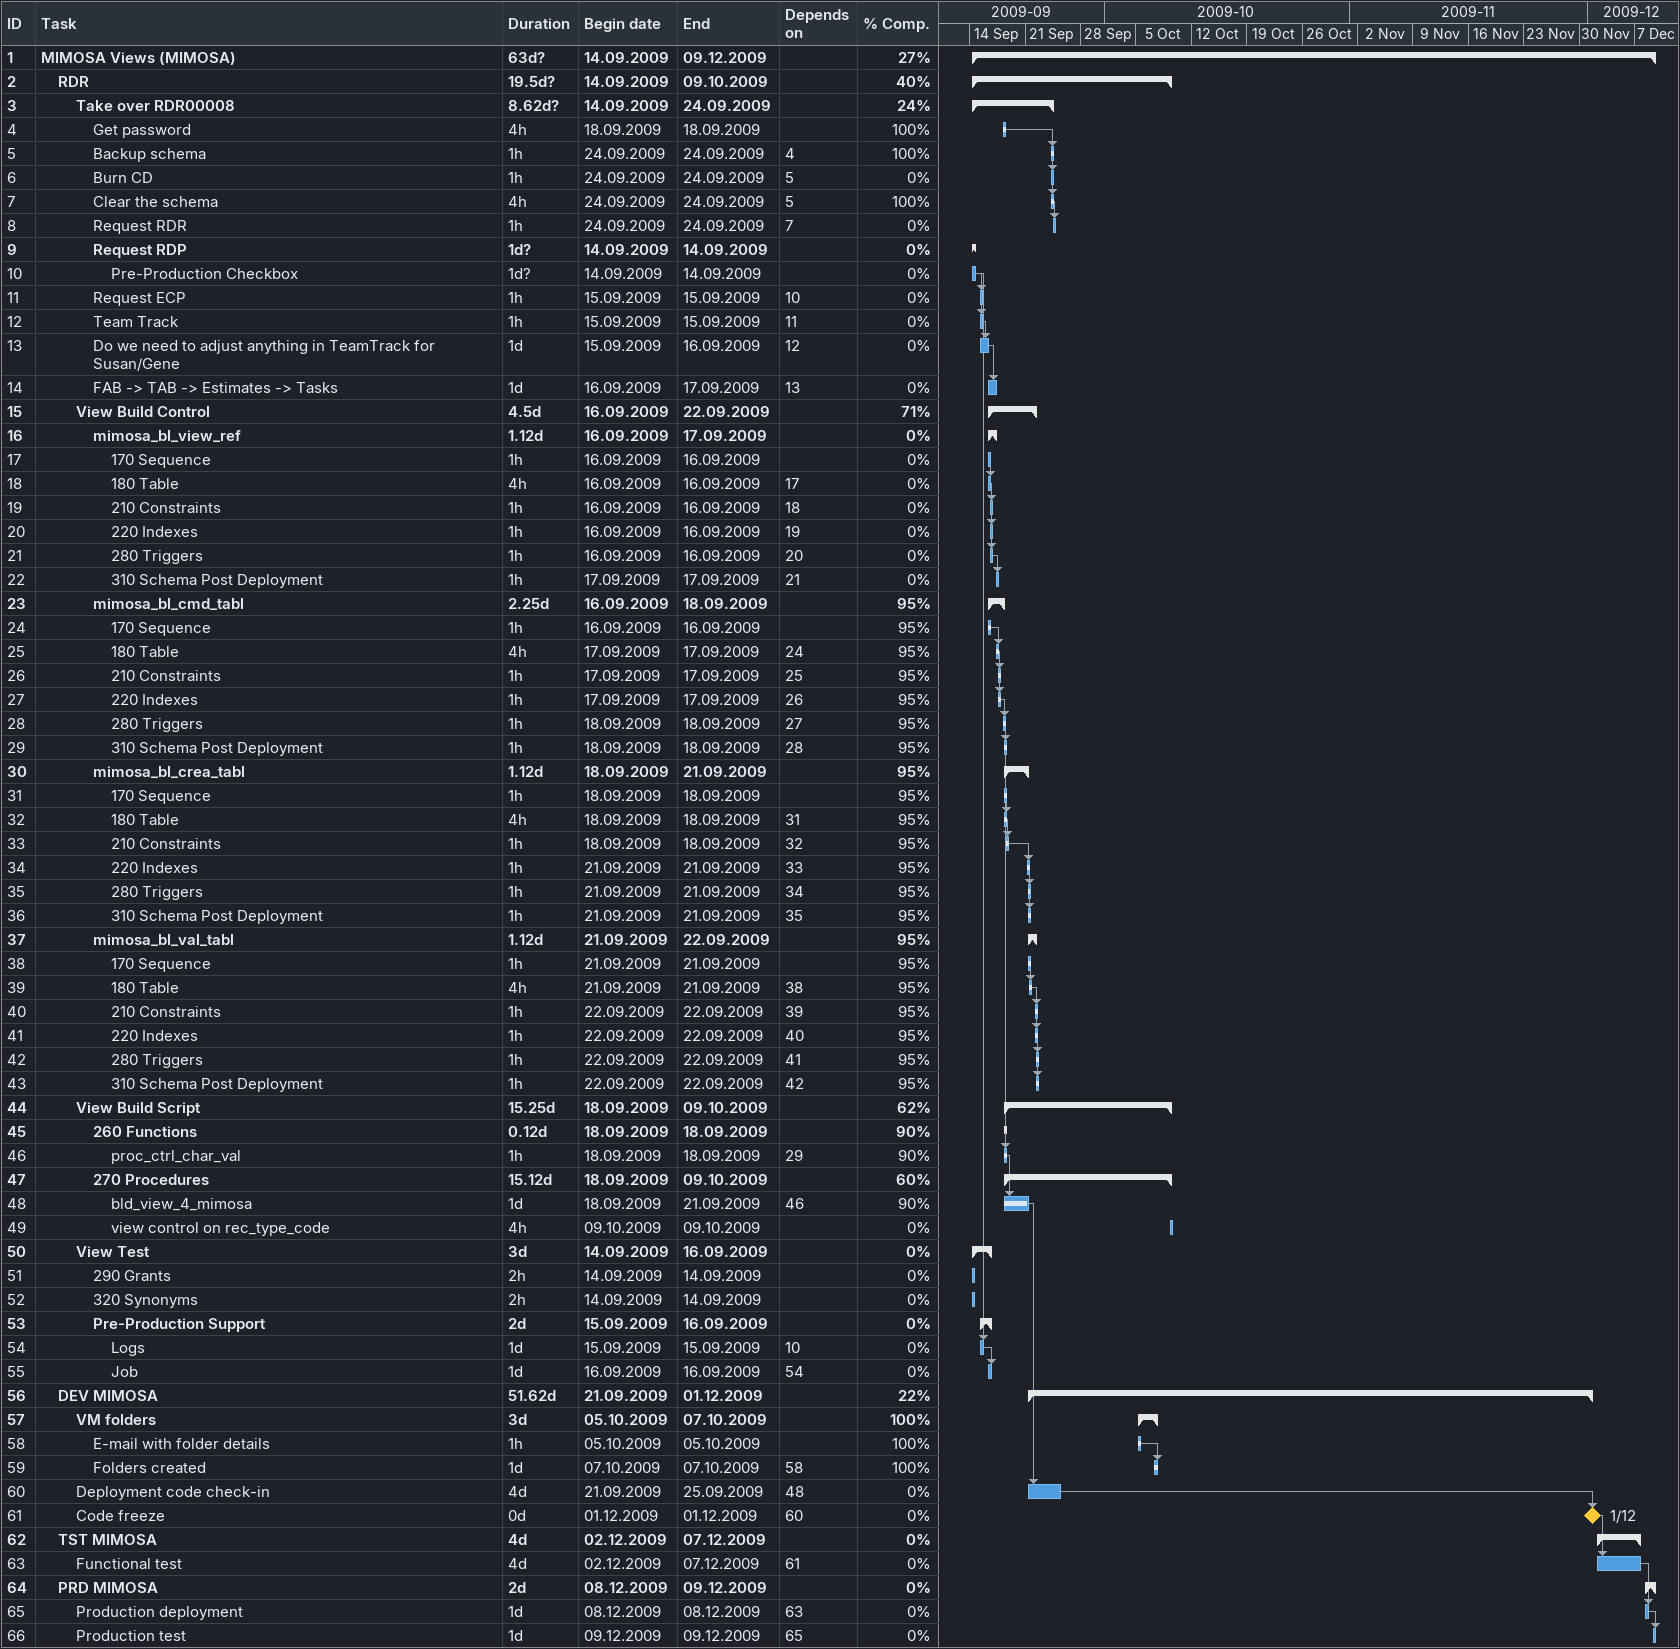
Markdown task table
| ID | Level | Task | Duration | Start | Finish | Predecessors | % complete |
|---|---|---|---|---|---|---|---|
| 1 | 1 | **MIMOSA Views (MIMOSA)** | 63d? | 2009-09-14 | 2009-12-09 |  | 27 |
| 2 | 2 | **RDR** | 19.5d? | 2009-09-14 | 2009-10-09 |  | 40 |
| 3 | 3 | **Take over RDR00008** | 8.62d? | 2009-09-14 | 2009-09-24 |  | 24 |
| 4 | 4 | Get password | 4h | 2009-09-18 | 2009-09-18 |  | 100 |
| 5 | 4 | Backup schema | 1h | 2009-09-24 | 2009-09-24 | 4 | 100 |
| 6 | 4 | Burn CD | 1h | 2009-09-24 | 2009-09-24 | 5 | 0 |
| 7 | 4 | Clear the schema | 4h | 2009-09-24 | 2009-09-24 | 5 | 100 |
| 8 | 4 | Request RDR | 1h | 2009-09-24 | 2009-09-24 | 7 | 0 |
| 9 | 4 | **Request RDP** | 1d? | 2009-09-14 | 2009-09-14 |  | 0 |
| 10 | 5 | Pre-Production Checkbox | 1d? | 2009-09-14 | 2009-09-14 |  | 0 |
| 11 | 4 | Request ECP | 1h | 2009-09-15 | 2009-09-15 | 10 | 0 |
| 12 | 4 | Team Track | 1h | 2009-09-15 | 2009-09-15 | 11 | 0 |
| 13 | 4 | Do we need to adjust anything in TeamTrack for Susan/Gene | 1d | 2009-09-15 | 2009-09-16 | 12 | 0 |
| 14 | 4 | FAB -> TAB -> Estimates -> Tasks | 1d | 2009-09-16 | 2009-09-17 | 13 | 0 |
| 15 | 3 | **View Build Control** | 4.5d | 2009-09-16 | 2009-09-22 |  | 71 |
| 16 | 4 | **mimosa_bl_view_ref** | 1.12d | 2009-09-16 | 2009-09-17 |  | 0 |
| 17 | 5 | 170 Sequence | 1h | 2009-09-16 | 2009-09-16 |  | 0 |
| 18 | 5 | 180 Table | 4h | 2009-09-16 | 2009-09-16 | 17 | 0 |
| 19 | 5 | 210 Constraints | 1h | 2009-09-16 | 2009-09-16 | 18 | 0 |
| 20 | 5 | 220 Indexes | 1h | 2009-09-16 | 2009-09-16 | 19 | 0 |
| 21 | 5 | 280 Triggers | 1h | 2009-09-16 | 2009-09-16 | 20 | 0 |
| 22 | 5 | 310 Schema Post Deployment | 1h | 2009-09-17 | 2009-09-17 | 21 | 0 |
| 23 | 4 | **mimosa_bl_cmd_tabl** | 2.25d | 2009-09-16 | 2009-09-18 |  | 95 |
| 24 | 5 | 170 Sequence | 1h | 2009-09-16 | 2009-09-16 |  | 95 |
| 25 | 5 | 180 Table | 4h | 2009-09-17 | 2009-09-17 | 24 | 95 |
| 26 | 5 | 210 Constraints | 1h | 2009-09-17 | 2009-09-17 | 25 | 95 |
| 27 | 5 | 220 Indexes | 1h | 2009-09-17 | 2009-09-17 | 26 | 95 |
| 28 | 5 | 280 Triggers | 1h | 2009-09-18 | 2009-09-18 | 27 | 95 |
| 29 | 5 | 310 Schema Post Deployment | 1h | 2009-09-18 | 2009-09-18 | 28 | 95 |
| 30 | 4 | **mimosa_bl_crea_tabl** | 1.12d | 2009-09-18 | 2009-09-21 |  | 95 |
| 31 | 5 | 170 Sequence | 1h | 2009-09-18 | 2009-09-18 |  | 95 |
| 32 | 5 | 180 Table | 4h | 2009-09-18 | 2009-09-18 | 31 | 95 |
| 33 | 5 | 210 Constraints | 1h | 2009-09-18 | 2009-09-18 | 32 | 95 |
| 34 | 5 | 220 Indexes | 1h | 2009-09-21 | 2009-09-21 | 33 | 95 |
| 35 | 5 | 280 Triggers | 1h | 2009-09-21 | 2009-09-21 | 34 | 95 |
| 36 | 5 | 310 Schema Post Deployment | 1h | 2009-09-21 | 2009-09-21 | 35 | 95 |
| 37 | 4 | **mimosa_bl_val_tabl** | 1.12d | 2009-09-21 | 2009-09-22 |  | 95 |
| 38 | 5 | 170 Sequence | 1h | 2009-09-21 | 2009-09-21 |  | 95 |
| 39 | 5 | 180 Table | 4h | 2009-09-21 | 2009-09-21 | 38 | 95 |
| 40 | 5 | 210 Constraints | 1h | 2009-09-22 | 2009-09-22 | 39 | 95 |
| 41 | 5 | 220 Indexes | 1h | 2009-09-22 | 2009-09-22 | 40 | 95 |
| 42 | 5 | 280 Triggers | 1h | 2009-09-22 | 2009-09-22 | 41 | 95 |
| 43 | 5 | 310 Schema Post Deployment | 1h | 2009-09-22 | 2009-09-22 | 42 | 95 |
| 44 | 3 | **View Build Script** | 15.25d | 2009-09-18 | 2009-10-09 |  | 62 |
| 45 | 4 | **260 Functions** | 0.12d | 2009-09-18 | 2009-09-18 |  | 90 |
| 46 | 5 | proc_ctrl_char_val | 1h | 2009-09-18 | 2009-09-18 | 29 | 90 |
| 47 | 4 | **270 Procedures** | 15.12d | 2009-09-18 | 2009-10-09 |  | 60 |
| 48 | 5 | bld_view_4_mimosa | 1d | 2009-09-18 | 2009-09-21 | 46 | 90 |
| 49 | 5 | view control on rec_type_code | 4h | 2009-10-09 | 2009-10-09 |  | 0 |
| 50 | 3 | **View Test** | 3d | 2009-09-14 | 2009-09-16 |  | 0 |
| 51 | 4 | 290 Grants | 2h | 2009-09-14 | 2009-09-14 |  | 0 |
| 52 | 4 | 320 Synonyms | 2h | 2009-09-14 | 2009-09-14 |  | 0 |
| 53 | 4 | **Pre-Production Support** | 2d | 2009-09-15 | 2009-09-16 |  | 0 |
| 54 | 5 | Logs | 1d | 2009-09-15 | 2009-09-15 | 10 | 0 |
| 55 | 5 | Job | 1d | 2009-09-16 | 2009-09-16 | 54 | 0 |
| 56 | 2 | **DEV MIMOSA** | 51.62d | 2009-09-21 | 2009-12-01 |  | 22 |
| 57 | 3 | **VM folders** | 3d | 2009-10-05 | 2009-10-07 |  | 100 |
| 58 | 4 | E-mail with folder details | 1h | 2009-10-05 | 2009-10-05 |  | 100 |
| 59 | 4 | Folders created | 1d | 2009-10-07 | 2009-10-07 | 58 | 100 |
| 60 | 3 | Deployment code check-in | 4d | 2009-09-21 | 2009-09-25 | 48 | 0 |
| 61 | 3 | Code freeze | 0d | 2009-12-01 | 2009-12-01 | 60 | 0 |
| 62 | 2 | **TST MIMOSA** | 4d | 2009-12-02 | 2009-12-07 |  | 0 |
| 63 | 3 | Functional test | 4d | 2009-12-02 | 2009-12-07 | 61 | 0 |
| 64 | 2 | **PRD MIMOSA** | 2d | 2009-12-08 | 2009-12-09 |  | 0 |
| 65 | 3 | Production deployment | 1d | 2009-12-08 | 2009-12-08 | 63 | 0 |
| 66 | 3 | Production test | 1d | 2009-12-09 | 2009-12-09 | 65 | 0 |
